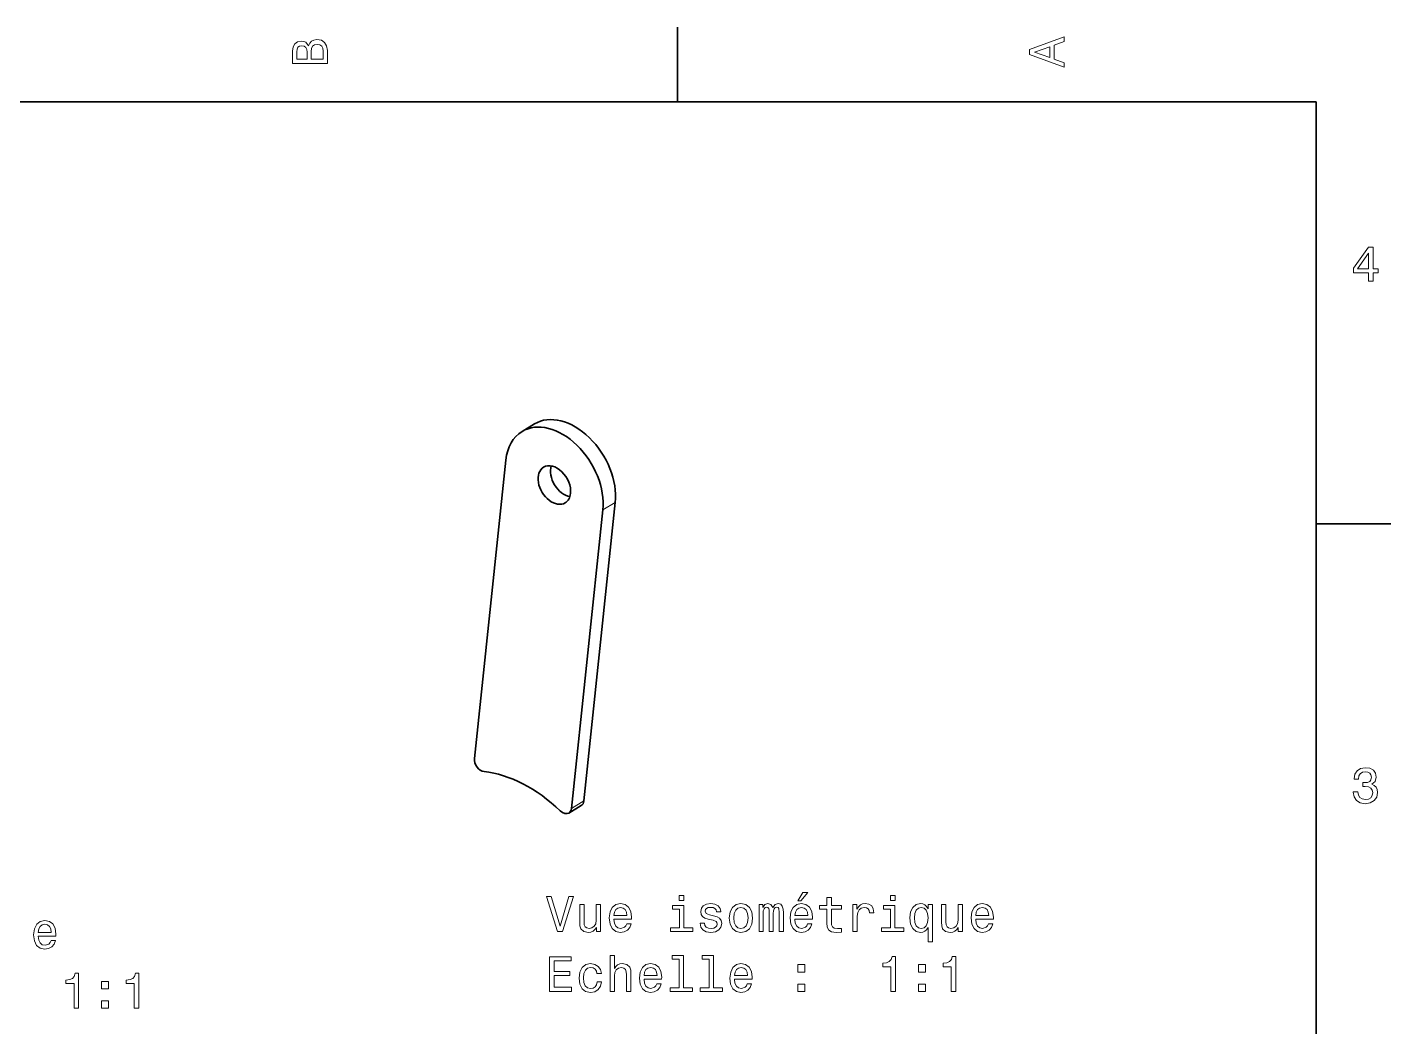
# Model space of a CAD drawing. Extents: x 0 to 297, y 0 to 210.
# Drawn here: x 157.2 to 294.5, y 106.9 to 207.5 of the extents above; entities that cross this region are included whole.
import ezdxf

# ---------------------------------------------------------------- set-up
doc = ezdxf.new("R2010")
doc.units = 0

msp = doc.modelspace()

# ---------------------------------------------------------------- linework, layer by layer
at = {"color": 7, "lineweight": 35, "ltscale": 0.1875}
for p, q in [((222.699997, 200), (222.699997, 207.5)), ((287, 157.5), (294.5, 157.5))]:
    msp.add_line(p, q, dxfattribs=at)
at = {"color": 7, "lineweight": 35}
for p, q in [((287, 200), (10, 200)), ((287, 10), (287, 200)), ((205.404388, 163.92041), (202.241547, 133.863586)), ((216.42424, 159.645935), (213.261383, 129.589096)), ((215.173401, 158.891327), (212.010559, 128.834503))]:
    msp.add_line(p, q, dxfattribs=at)
at = {"color": 7, "lineweight": 35, "ltscale": 0.036521}
for p, q in [((208.285583, 167.554962), (207.034744, 166.800354)), ((213.002609, 129.131973), (211.75177, 128.377365))]:
    msp.add_line(p, q, dxfattribs=at)
at = {"color": 7, "lineweight": 13, "ltscale": 0.036521}
msp.add_line((216.42424, 159.645935), (215.173401, 158.891327), dxfattribs=at)
at = {"color": 7, "lineweight": 13, "ltscale": 0.03652}
msp.add_line((213.261383, 129.589096), (212.010559, 128.834503), dxfattribs=at)
at = {"color": 7, "lineweight": 13}
for points in [[(185.542007, 205.630417), (185.249496, 205.983429), (185.052811, 206.074219), (184.81073, 206.104477), (184.432495, 206.03891), (184.160156, 205.842224), (183.993729, 205.524506), (183.933212, 205.080704), (183.933212, 203.835022), (187.433212, 203.835022), (187.433212, 205.151306), (187.36261, 205.620331), (187.155838, 205.968307), (186.828018, 206.185165), (186.384216, 206.260818), (186.08667, 206.215424), (185.839554, 206.094391), (185.65799, 205.897705)], [(261.633209, 203.466858), (261.633209, 203.930847), (260.604401, 204.298996), (260.604401, 205.695969), (261.633209, 206.064133), (261.633209, 206.538193), (258.128174, 205.257217), (258.128174, 204.742798)], [(185.385666, 204.984879), (185.385666, 204.298996), (184.351807, 204.298996), (184.351807, 205.025223), (184.382065, 205.297562), (184.472839, 205.489197), (184.629181, 205.605194), (184.86116, 205.645538), (185.093155, 205.600143), (185.254532, 205.479111), (185.355408, 205.272339)], [(187.014618, 205.095825), (187.014618, 204.298996), (185.809296, 204.298996), (185.809296, 205.050446), (185.844589, 205.368164), (185.9505, 205.595108), (186.132065, 205.731277), (186.394302, 205.776657), (186.671692, 205.731277), (186.863327, 205.605194), (186.979324, 205.393372)], [(260.17572, 204.460388), (258.632477, 205), (260.17572, 205.539627)], [(292.277374, 181.916794), (292.731262, 181.916794), (292.731262, 182.784225), (293.23056, 182.784225), (293.23056, 183.187683), (292.731262, 183.187683), (292.731262, 185.341141), (292.272339, 185.341141), (290.739197, 183.228027), (290.739197, 182.784225), (292.277374, 182.784225)], [(291.162842, 183.187683), (292.277374, 184.756134), (292.277374, 183.187683)], [(290.729126, 130.51622), (290.729126, 130.480911), (290.809814, 129.996765), (291.046844, 129.633652), (291.420044, 129.401657), (291.914276, 129.315933), (292.438782, 129.401657), (292.832153, 129.623566), (293.08429, 129.976593), (293.175079, 130.430481), (293.134735, 130.728027), (293.023773, 130.970108), (292.842224, 131.156708), (292.600159, 131.292877), (292.927948, 131.565216), (293.043945, 131.998932), (292.968292, 132.392303), (292.751434, 132.68985), (292.398407, 132.87645), (291.914276, 132.942017), (291.460388, 132.861313), (291.112396, 132.63942), (290.885468, 132.286392), (290.809814, 131.817368), (290.809814, 131.782074), (291.258636, 131.782074), (291.299011, 132.104828), (291.430115, 132.336823), (291.641937, 132.478027), (291.939484, 132.528473), (292.201721, 132.488113), (292.393372, 132.382217), (292.509369, 132.210739), (292.554749, 131.97876), (292.509369, 131.731628), (292.388336, 131.565216), (292.176514, 131.46434), (291.889069, 131.434082), (291.692383, 131.439133), (291.692383, 131.04071), (291.939484, 131.050797), (292.257202, 131.005417), (292.494232, 130.884369), (292.635468, 130.687683), (292.685883, 130.430481), (292.630402, 130.13797), (292.484161, 129.921112), (292.252167, 129.784943), (291.944519, 129.739563), (291.626801, 129.789993), (291.394806, 129.941284), (291.248566, 130.183365), (291.193085, 130.51622)], [(211.741608, 119.955956), (210.864075, 116.97541), (209.961349, 119.955956), (209.482239, 119.955956), (210.611923, 116.450912), (211.116241, 116.450912), (212.220703, 119.955956)], [(223.335983, 120.071953), (222.866959, 120.071953), (222.866959, 119.567627), (223.335983, 119.567627)], [(234.804291, 119.527283), (235.101837, 119.527283), (235.802841, 120.384628), (235.308609, 120.384628)], [(237.739441, 118.690109), (237.739441, 117.333481), (237.769699, 116.894714), (237.910919, 116.592125), (238.193329, 116.415611), (238.67244, 116.355095), (239.19693, 116.38031), (239.19693, 116.763596), (238.813644, 116.73333), (238.465668, 116.773682), (238.279068, 116.899757), (238.19838, 117.111572), (238.183243, 117.409126), (238.183243, 118.690109), (239.19693, 118.690109), (239.19693, 119.068344), (238.183243, 119.068344), (238.183243, 119.860138), (237.739441, 119.860138), (237.739441, 119.068344), (236.97287, 119.068344), (236.97287, 118.690109)], [(244.588135, 120.071953), (244.119125, 120.071953), (244.119125, 119.567627), (244.588135, 119.567627)], [(214.944046, 119.159126), (214.500244, 119.159126), (214.500244, 117.595726), (214.449814, 117.232613), (214.303558, 116.970367), (214.076614, 116.808983), (213.779068, 116.758553), (213.542038, 116.798897), (213.390732, 116.91993), (213.305008, 117.126701), (213.284836, 117.419212), (213.284836, 119.159126), (212.841034, 119.159126), (212.841034, 117.378868), (212.856155, 117.020798), (212.951981, 116.723244), (213.244492, 116.450912), (213.713501, 116.355095), (213.965668, 116.390396), (214.182526, 116.481171), (214.369125, 116.637512), (214.520416, 116.864456), (214.520416, 116.450912), (214.944046, 116.450912)], [(216.280502, 117.676414), (218.055725, 117.676414), (218.06076, 117.883186), (217.980072, 118.463158), (217.758179, 118.896881), (217.405151, 119.159126), (216.936127, 119.254944), (216.477188, 119.154083), (216.124161, 118.871658), (215.897217, 118.412727), (215.816528, 117.807541), (215.892181, 117.187225), (216.119125, 116.73333), (216.467102, 116.450912), (216.92099, 116.355095), (217.314362, 116.420654), (217.637131, 116.592125), (217.874161, 116.864456), (218.01033, 117.22757), (217.571579, 117.22757), (217.480789, 117.025841), (217.34967, 116.874542), (216.976471, 116.75351), (216.689011, 116.808983), (216.472153, 116.985497), (216.330933, 117.272957), (216.280502, 117.661285)], [(216.280502, 118.049614), (216.335983, 118.397598), (216.472153, 118.6548), (216.678925, 118.811142), (216.951263, 118.866615), (217.218552, 118.811142), (217.425323, 118.6548), (217.551407, 118.397598), (217.596786, 118.049614)], [(223.320847, 116.824112), (223.320847, 119.068344), (222.181091, 119.068344), (222.181091, 118.690109), (222.877045, 118.690109), (222.877045, 116.824112), (221.969269, 116.824112), (221.969269, 116.450912), (224.238724, 116.450912), (224.238724, 116.824112)], [(226.326614, 118.029442), (225.897949, 118.13031), (225.580215, 118.2463), (225.474304, 118.48333), (225.504578, 118.649757), (225.610474, 118.770798), (225.781952, 118.846443), (226.029068, 118.876701), (226.266098, 118.846443), (226.452698, 118.755669), (226.57373, 118.619499), (226.624176, 118.437943), (227.057892, 118.437943), (227.057892, 118.448029), (226.982239, 118.775841), (226.775467, 119.033043), (226.452698, 119.194427), (226.029068, 119.254944), (225.600388, 119.194427), (225.28772, 119.028), (225.091034, 118.780884), (225.030502, 118.468201), (225.075897, 118.165611), (225.217102, 117.953796), (225.449097, 117.802498), (225.786987, 117.696587), (226.281235, 117.575554), (226.583817, 117.449471), (226.66452, 117.34861), (226.694778, 117.197311), (226.649384, 117.010712), (226.528351, 116.869499), (226.331665, 116.778725), (226.069412, 116.748466), (225.792038, 116.778725), (225.590302, 116.884628), (225.454132, 117.056099), (225.398666, 117.293129), (224.969986, 117.293129), (225.040588, 116.889671), (225.24736, 116.597168), (225.57518, 116.420654), (226.029068, 116.355095), (226.503128, 116.420654), (226.851105, 116.597168), (227.062927, 116.879585), (227.13858, 117.247742), (227.083099, 117.565468), (226.926758, 117.782326), (226.669556, 117.923538)], [(227.905151, 117.802498), (227.98584, 117.187225), (228.217834, 116.73333), (228.585983, 116.450912), (229.080215, 116.355095), (229.569412, 116.450912), (229.937561, 116.728287), (230.169556, 117.182182), (230.255295, 117.802498), (230.169556, 118.41777), (229.937561, 118.876701), (229.569412, 119.154083), (229.080215, 119.254944), (228.585983, 119.154083), (228.217834, 118.871658), (227.98584, 118.41777)], [(228.359039, 117.807541), (228.404419, 118.261429), (228.545639, 118.589241), (228.772583, 118.79097), (229.080215, 118.861572), (229.382813, 118.79097), (229.609756, 118.594284), (229.750977, 118.261429), (229.801407, 117.807541), (229.750977, 117.34861), (229.609756, 117.015755), (229.382813, 116.814026), (229.080215, 116.748466), (228.772583, 116.814026), (228.545639, 117.015755), (228.404419, 117.34861)], [(230.895782, 116.450912), (231.304291, 116.450912), (231.304291, 118.261429), (231.329498, 118.533768), (231.405151, 118.730453), (231.521149, 118.846443), (231.67244, 118.891838), (231.793472, 118.851486), (231.874176, 118.750626), (231.91452, 118.579155), (231.929642, 118.352211), (231.929642, 116.450912), (232.312927, 116.450912), (232.312927, 118.261429), (232.33815, 118.528725), (232.413788, 118.72541), (232.534836, 118.846443), (232.686127, 118.891838), (232.807159, 118.851486), (232.887863, 118.750626), (232.938293, 118.352211), (232.938293, 116.450912), (233.346786, 116.450912), (233.346786, 118.321953), (233.321579, 118.710281), (233.240875, 119.007828), (233.079498, 119.189384), (232.817261, 119.254944), (232.509613, 119.154083), (232.272583, 118.861572), (232.085983, 119.14904), (231.7733, 119.254944), (231.48584, 119.154083), (231.289154, 118.871658), (231.289154, 119.159126), (230.895782, 119.159126)], [(234.496643, 117.676414), (236.271866, 117.676414), (236.276901, 117.883186), (236.196213, 118.463158), (235.974304, 118.896881), (235.621292, 119.159126), (235.152267, 119.254944), (234.693329, 119.154083), (234.340302, 118.871658), (234.113358, 118.412727), (234.032669, 117.807541), (234.108322, 117.187225), (234.335266, 116.73333), (234.683243, 116.450912), (235.137131, 116.355095), (235.530502, 116.420654), (235.853271, 116.592125), (236.090302, 116.864456), (236.226471, 117.22757), (235.78772, 117.22757), (235.69693, 117.025841), (235.565811, 116.874542), (235.192612, 116.75351), (234.905151, 116.808983), (234.688293, 116.985497), (234.547073, 117.272957), (234.496643, 117.661285)], [(234.496643, 118.049614), (234.552124, 118.397598), (234.688293, 118.6548), (234.895065, 118.811142), (235.167389, 118.866615), (235.434692, 118.811142), (235.641464, 118.6548), (235.767548, 118.397598), (235.812927, 118.049614)], [(240.346786, 116.450912), (240.790588, 116.450912), (240.790588, 117.999184), (240.835983, 118.372383), (240.972153, 118.639671), (241.194046, 118.801056), (241.491608, 118.856529), (241.713501, 118.821228), (241.879929, 118.720367), (241.980789, 118.548897), (242.016098, 118.31691), (242.464935, 118.31691), (242.404419, 118.72541), (242.238007, 119.017914), (241.960617, 119.194427), (241.582382, 119.254944), (241.32518, 119.2146), (241.103271, 119.113739), (240.906586, 118.942268), (240.750244, 118.710281), (240.750244, 119.159126), (240.346786, 119.159126)], [(244.573013, 116.824112), (244.573013, 119.068344), (243.433243, 119.068344), (243.433243, 118.690109), (244.129211, 118.690109), (244.129211, 116.824112), (243.221436, 116.824112), (243.221436, 116.450912), (245.490875, 116.450912), (245.490875, 116.824112)], [(247.916672, 118.74054), (247.76033, 118.967484), (247.583817, 119.128868), (247.377045, 119.219643), (247.140015, 119.254944), (246.711334, 119.154083), (246.378479, 118.871658), (246.161621, 118.41777), (246.085983, 117.807541), (246.161621, 117.192268), (246.378479, 116.738373), (246.711334, 116.450912), (247.140015, 116.355095), (247.377045, 116.385353), (247.578781, 116.471085), (247.75528, 116.627426), (247.916672, 116.864456), (247.916672, 115.401924), (248.360474, 115.401924), (248.360474, 119.159126), (247.916672, 119.159126)], [(246.539871, 117.807541), (246.585266, 118.256386), (246.726471, 118.584198), (246.938293, 118.785927), (247.215668, 118.856529), (247.508179, 118.785927), (247.730072, 118.589241), (247.861191, 118.261429), (247.911621, 117.807541), (247.861191, 117.34861), (247.730072, 117.020798), (247.508179, 116.819069), (247.215668, 116.75351), (246.938293, 116.819069), (246.726471, 117.020798), (246.585266, 117.353653)], [(251.376328, 119.159126), (250.932526, 119.159126), (250.932526, 117.595726), (250.88208, 117.232613), (250.73584, 116.970367), (250.508881, 116.808983), (250.211334, 116.758553), (249.974304, 116.798897), (249.823013, 116.91993), (249.737274, 117.126701), (249.717102, 117.419212), (249.717102, 119.159126), (249.2733, 119.159126), (249.2733, 117.378868), (249.288422, 117.020798), (249.384247, 116.723244), (249.676758, 116.450912), (250.145782, 116.355095), (250.397934, 116.390396), (250.614807, 116.481171), (250.801392, 116.637512), (250.952698, 116.864456), (250.952698, 116.450912), (251.376328, 116.450912)], [(252.712784, 117.676414), (254.487991, 117.676414), (254.493042, 117.883186), (254.412354, 118.463158), (254.190445, 118.896881), (253.837418, 119.159126), (253.368408, 119.254944), (252.90947, 119.154083), (252.556442, 118.871658), (252.329498, 118.412727), (252.24881, 117.807541), (252.324448, 117.187225), (252.551392, 116.73333), (252.899384, 116.450912), (253.353271, 116.355095), (253.746643, 116.420654), (254.069412, 116.592125), (254.306442, 116.864456), (254.442612, 117.22757), (254.003845, 117.22757), (253.913071, 117.025841), (253.781952, 116.874542), (253.408752, 116.75351), (253.121277, 116.808983), (252.904419, 116.985497), (252.763214, 117.272957), (252.712784, 117.661285)], [(252.712784, 118.049614), (252.76825, 118.397598), (252.904419, 118.6548), (253.111191, 118.811142), (253.38353, 118.866615), (253.650818, 118.811142), (253.85759, 118.6548), (253.983673, 118.397598), (254.029053, 118.049614)], [(158.323135, 115.983002), (160.098343, 115.983002), (160.103394, 116.189774), (160.022705, 116.769745), (159.800797, 117.203468), (159.447769, 117.465714), (158.978745, 117.561531), (158.519821, 117.46067), (158.166794, 117.178246), (157.93985, 116.719315), (157.859161, 116.114128), (157.934799, 115.493813), (158.161743, 115.039917), (158.509735, 114.7575), (158.963623, 114.661682), (159.356995, 114.727242), (159.679764, 114.898712), (159.916794, 115.171043), (160.052963, 115.534157), (159.614197, 115.534157), (159.523422, 115.332428), (159.392303, 115.181129), (159.019104, 115.060097), (158.731628, 115.11557), (158.514771, 115.292084), (158.373566, 115.579544), (158.323135, 115.967873)], [(158.323135, 116.356201), (158.378601, 116.704185), (158.514771, 116.961388), (158.721542, 117.117729), (158.993881, 117.173203), (159.261169, 117.117729), (159.467941, 116.961388), (159.594025, 116.704185), (159.639404, 116.356201)], [(215.892181, 110.404083), (216.335983, 110.404083), (216.335983, 111.967484), (216.381378, 112.325554), (216.527618, 112.587799), (216.754578, 112.749184), (217.057159, 112.8097), (217.29924, 112.75927), (217.450531, 112.6231), (217.526184, 112.396156), (217.551407, 112.093567), (217.551407, 110.404083), (217.995209, 110.404083), (217.995209, 112.184341), (217.975037, 112.542412), (217.884247, 112.839966), (217.5867, 113.112297), (217.122726, 113.208115), (216.87056, 113.172813), (216.653702, 113.076996), (216.472153, 112.925697), (216.335983, 112.718925), (216.335983, 114.025124), (215.892181, 114.025124)], [(222.846786, 113.651924), (222.846786, 110.777283), (221.93396, 110.777283), (221.93396, 110.404083), (224.19838, 110.404083), (224.19838, 110.777283), (223.290588, 110.777283), (223.290588, 114.025124), (222.150818, 114.025124), (222.150818, 113.651924)], [(225.882813, 113.651924), (225.882813, 110.777283), (224.969986, 110.777283), (224.969986, 110.404083), (227.234406, 110.404083), (227.234406, 110.777283), (226.326614, 110.777283), (226.326614, 114.025124), (225.186844, 114.025124), (225.186844, 113.651924)], [(209.805008, 110.404083), (212.024017, 110.404083), (212.024017, 110.827713), (210.268982, 110.827713), (210.268982, 112.012871), (211.832382, 112.012871), (211.832382, 112.431458), (210.268982, 112.431458), (210.268982, 113.480453), (211.983673, 113.480453), (211.983673, 113.904083), (209.805008, 113.904083)], [(214.580933, 112.2146), (215.019699, 112.2146), (214.928925, 112.618057), (214.712067, 112.935783), (214.374161, 113.132469), (213.93541, 113.208115), (213.451263, 113.107254), (213.083099, 112.824829), (212.85112, 112.365898), (212.770416, 111.750626), (212.846069, 111.140396), (213.073013, 110.686501), (213.431091, 110.404083), (213.920273, 110.308266), (214.353989, 110.383911), (214.691895, 110.595726), (214.923874, 110.928581), (215.02475, 111.372383), (214.60112, 111.372383), (214.525467, 111.089966), (214.384247, 110.878143), (214.182526, 110.747025), (213.93541, 110.70668), (213.627777, 110.77224), (213.405869, 110.973969), (213.269699, 111.301781), (213.224304, 111.765755), (213.269699, 112.219643), (213.410904, 112.547455), (213.637863, 112.749184), (213.93541, 112.819786), (214.197647, 112.774399), (214.394348, 112.658409), (214.525467, 112.466766)], [(219.316528, 111.629585), (221.091751, 111.629585), (221.096786, 111.836357), (221.016098, 112.416328), (220.794189, 112.850052), (220.441177, 113.112297), (219.972153, 113.208115), (219.513214, 113.107254), (219.160187, 112.824829), (218.933243, 112.365898), (218.852554, 111.760712), (218.928207, 111.140396), (219.155151, 110.686501), (219.503128, 110.404083), (219.957016, 110.308266), (220.350388, 110.373825), (220.673157, 110.545296), (220.910187, 110.817627), (221.046356, 111.18074), (220.607605, 111.18074), (220.516815, 110.979012), (220.385696, 110.827713), (220.012497, 110.70668), (219.725037, 110.762154), (219.508179, 110.938667), (219.366959, 111.226128), (219.316528, 111.614456)], [(219.316528, 112.002785), (219.372009, 112.350769), (219.508179, 112.607971), (219.714951, 112.764313), (219.987274, 112.819786), (220.254578, 112.764313), (220.461349, 112.607971), (220.587418, 112.350769), (220.632813, 112.002785)], [(228.424606, 111.629585), (230.199814, 111.629585), (230.204865, 111.836357), (230.124176, 112.416328), (229.902267, 112.850052), (229.54924, 113.112297), (229.080215, 113.208115), (228.621292, 113.107254), (228.268265, 112.824829), (228.041321, 112.365898), (227.960617, 111.760712), (228.03627, 111.140396), (228.263214, 110.686501), (228.611206, 110.404083), (229.065094, 110.308266), (229.458466, 110.373825), (229.781235, 110.545296), (230.018265, 110.817627), (230.154419, 111.18074), (229.715668, 111.18074), (229.624893, 110.979012), (229.493759, 110.827713), (229.12056, 110.70668), (228.833099, 110.762154), (228.616241, 110.938667), (228.475037, 111.226128), (228.424606, 111.614456)], [(228.424606, 112.002785), (228.480072, 112.350769), (228.616241, 112.607971), (228.823013, 112.764313), (229.095352, 112.819786), (229.36264, 112.764313), (229.569412, 112.607971), (229.695496, 112.350769), (229.740875, 112.002785)], [(234.804291, 112.360855), (235.500244, 112.360855), (235.500244, 113.112297), (234.804291, 113.112297)], [(244.169556, 110.404083), (244.628479, 110.404083), (244.628479, 113.929298), (244.285553, 113.929298), (244.194763, 113.621666), (244.013214, 113.414886), (243.73584, 113.293854), (243.352554, 113.25351), (243.352554, 112.895439), (244.169556, 112.895439)], [(246.948364, 112.360855), (247.644333, 112.360855), (247.644333, 113.112297), (246.948364, 113.112297)], [(250.241608, 110.404083), (250.700531, 110.404083), (250.700531, 113.929298), (250.35759, 113.929298), (250.266815, 113.621666), (250.085266, 113.414886), (249.807877, 113.293854), (249.424591, 113.25351), (249.424591, 112.895439), (250.241608, 112.895439)], [(161.923996, 108.71067), (162.382935, 108.71067), (162.382935, 112.235886), (162.039993, 112.235886), (161.949219, 111.928253), (161.767654, 111.721481), (161.49028, 111.600441), (161.106995, 111.560097), (161.106995, 111.202026), (161.923996, 111.202026)], [(164.70282, 110.667442), (165.398773, 110.667442), (165.398773, 111.418884), (164.70282, 111.418884)], [(167.996033, 108.71067), (168.454971, 108.71067), (168.454971, 112.235886), (168.11203, 112.235886), (168.021255, 111.928253), (167.839691, 111.721481), (167.562317, 111.600441), (167.179031, 111.560097), (167.179031, 111.202026), (167.996033, 111.202026)], [(234.804291, 110.404083), (235.500244, 110.404083), (235.500244, 111.155525), (234.804291, 111.155525)], [(246.948364, 110.404083), (247.644333, 110.404083), (247.644333, 111.155525), (246.948364, 111.155525)], [(164.70282, 108.71067), (165.398773, 108.71067), (165.398773, 109.462112), (164.70282, 109.462112)]]:
    msp.add_lwpolyline(points, close=True, dxfattribs=at)
at = {"color": 7, "lineweight": 35}
for centre, major_axis, start_param, end_param in [((210.288895, 161.405869), (-3.254303, 5.394394), 3.8759595995, 6.2831428288), ((211.539734, 162.160477), (-3.254303, 5.394394), 3.8759595995, 6.2831428288), ((210.288895, 161.405869), (-3.254303, 5.394394), 6.2831428288, 7.0175522531), ((210.288895, 161.405869), (-1.084763, 1.798134), 3.8759595995, 6.2831606512), ((210.288895, 161.405869), (-1.084763, 1.798134), 6.2831606512, 9.4247533048), ((211.539734, 162.160477), (-1.084763, 1.798134), 0.5341925956, 2.6072688274), ((210.288895, 161.405869), (-1.084763, 1.798134), 3.1415679976, 3.8759595995), ((203.016861, 133.464462), (-0.516556, 0.856255), 0.7343669459, 2.6662951559), ((205.89209, 119.622604), (-7.231781, 11.987541), 5.085624043, 5.8078878095), ((212.486069, 129.988235), (-0.516556, 0.856255), 3.1415585548, 3.8759595995), ((211.235229, 129.233627), (-0.516556, 0.856255), 1.9440313894, 3.1415585548), ((211.235229, 129.233627), (-0.516556, 0.856255), 3.1415585548, 3.8759595995)]:
    msp.add_ellipse(centre, major_axis=major_axis, ratio=0.683005, start_param=start_param, end_param=end_param, dxfattribs=at)

doc.saveas('drawing.dxf')
